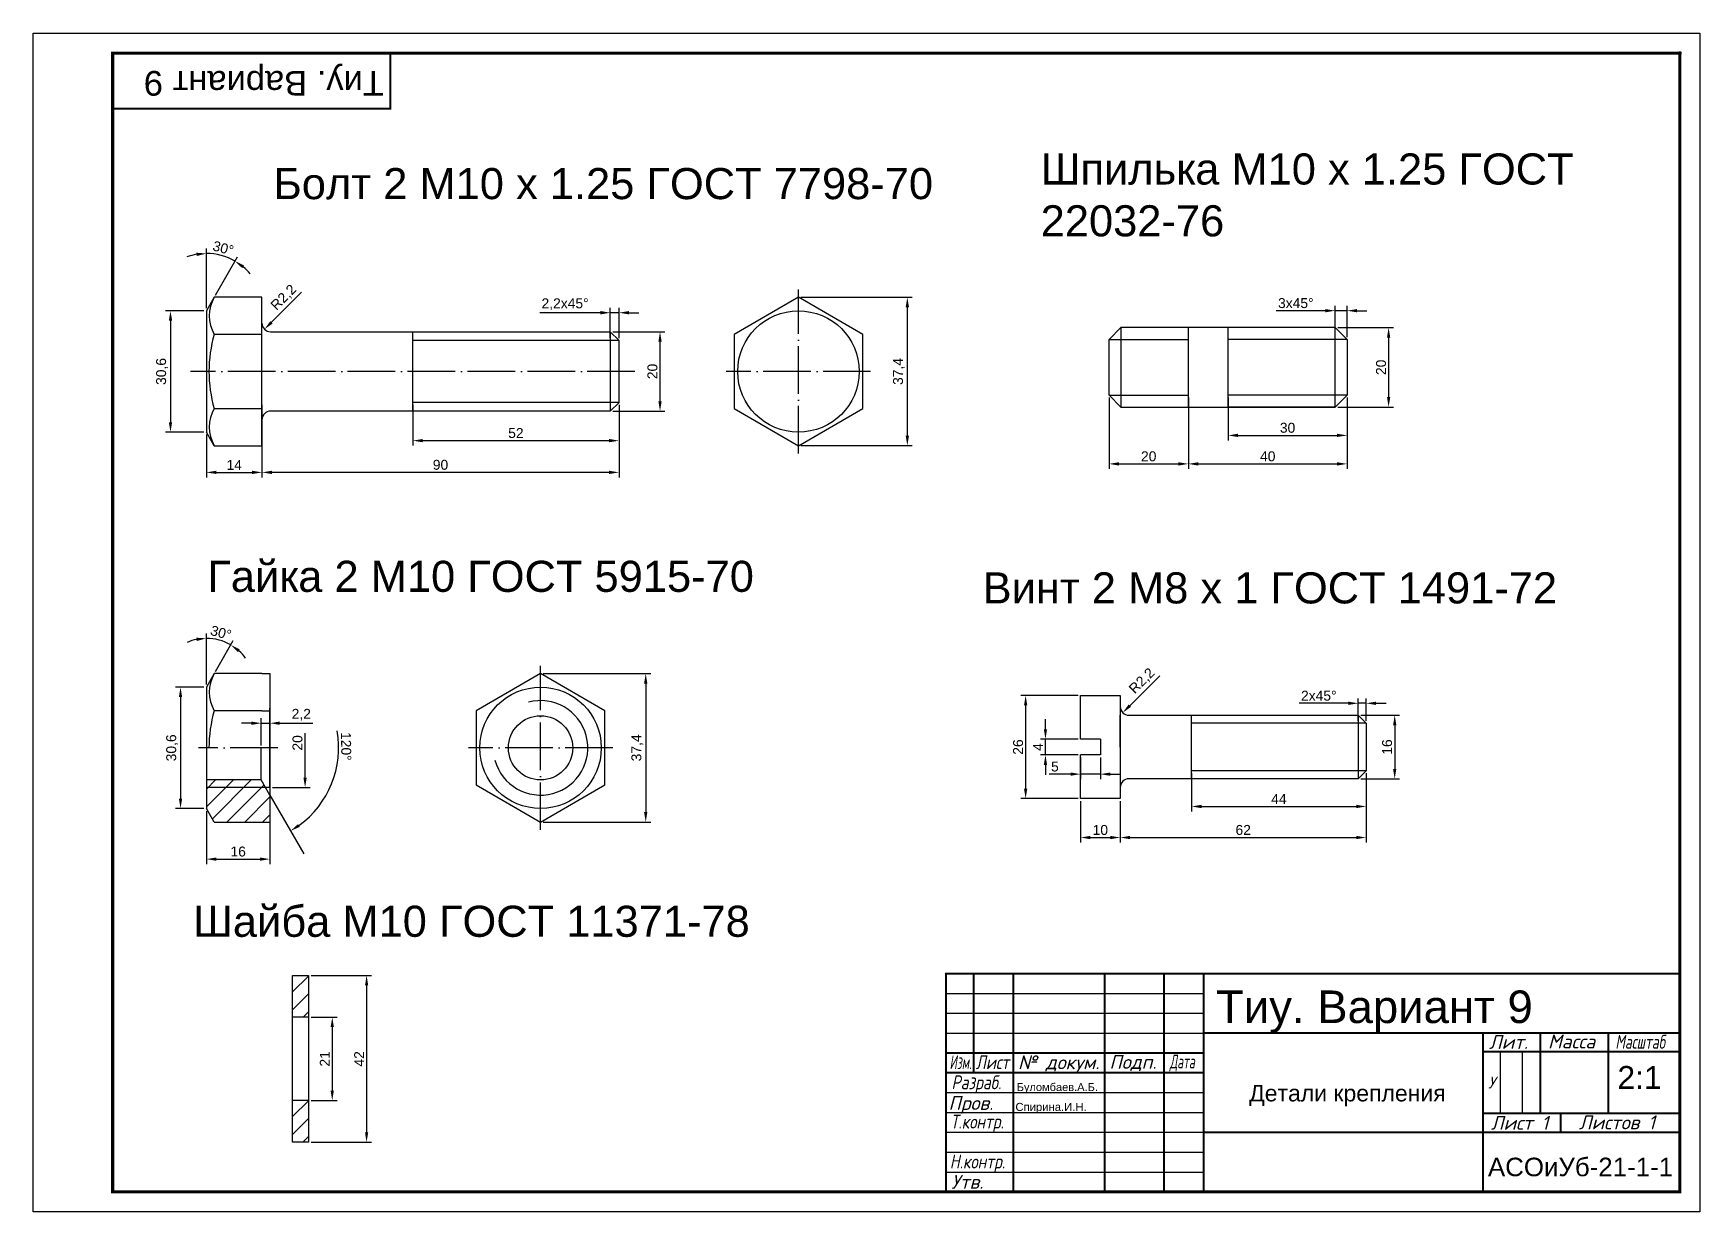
# Model space of a CAD drawing. Header units: millimetres. Extents: x 1253 to 1673, y 1542 to 1839.
import ezdxf

# ---------------------------------------------------------------- set-up
doc = ezdxf.new("R2010")
doc.units = ezdxf.units.MM
doc.linetypes.add('ACAD_ISO04W100', pattern=[30, 24, -3, 0, -3])
doc.styles.get("Standard").update_dxf_attribs({"font": 'arial.ttf'})
doc.dimstyles.new('ISO-25', dxfattribs={"dimtxt": 2.5, "dimasz": 2.5, "dimexe": 1.25, "dimexo": 0.625, "dimtad": 1, "dimtxsty": 'Standard', "dimcen": 2.5, "dimadec": 0, "dimazin": 0, "dimtfac": 1, "dimtmove": 0, "dimatfit": 3, "dimfxl": 1, "dimarcsym": 0})
doc.dimstyles.new('Копия ISO-25', dxfattribs={"dimtxt": 2.5, "dimasz": 2.5, "dimexe": 1.25, "dimexo": 0.625, "dimtad": 1, "dimdec": 0, "dimtxsty": 'Standard', "dimblk2": 'NONE', "dimsah": 1, "dimcen": 2.5, "dimse2": 1, "dimsd2": 1, "dimadec": 0, "dimazin": 0, "dimtfac": 1, "dimtdec": 0, "dimtmove": 0, "dimatfit": 3, "dimfxl": 1, "dimarcsym": 0})

# ---------------------------------------------------------------- blocks, each defined once
blk = doc.blocks.new('*D1')
at = {"color": 0, "lineweight": -2, "transparency": 16777216}
for p, q in [((1295.94, 1768.87), (1286.26, 1768.87)), ((1287.51, 1766.37), (1287.51, 1740.77)), ((1295.94, 1738.27), (1286.26, 1738.27))]:
    blk.add_line(p, q, dxfattribs=at)
at = {"color": 0, "transparency": 16777216}
for points in [[(1287.09, 1766.37), (1287.93, 1766.37), (1287.51, 1768.87)], [(1287.09, 1740.77), (1287.93, 1740.77), (1287.51, 1738.27)]]:
    blk.add_solid(points, dxfattribs=at)
at = {"layer": 'Defpoints', "color": 0, "transparency": 16777216}
for p in [(1296.57, 1768.87), (1287.51, 1738.27), (1296.57, 1738.27)]:
    blk.add_point(p, dxfattribs=at)
at = {"color": 0, "transparency": 16777216, "insert": (1285.38, 1753.57), "char_height": 2.5, "attachment_point": 5, "rotation": 90}
blk.add_mtext('30,6', dxfattribs=at)
blk = doc.blocks.new('*D2')
at = {"color": 0, "lineweight": -2, "transparency": 16777216}
for p, q in [((1296.57, 1737.64), (1296.57, 1726.88)), ((1310.57, 1737.64), (1310.57, 1726.88)), ((1299.07, 1728.13), (1308.07, 1728.13))]:
    blk.add_line(p, q, dxfattribs=at)
at = {"color": 0, "transparency": 16777216}
for points in [[(1299.07, 1728.55), (1299.07, 1727.72), (1296.57, 1728.13)], [(1308.07, 1728.55), (1308.07, 1727.72), (1310.57, 1728.13)]]:
    blk.add_solid(points, dxfattribs=at)
at = {"layer": 'Defpoints', "color": 0, "transparency": 16777216}
for p in [(1296.57, 1738.27), (1310.57, 1738.27), (1310.57, 1728.13)]:
    blk.add_point(p, dxfattribs=at)
at = {"color": 0, "transparency": 16777216, "insert": (1303.57, 1730.01), "char_height": 2.5, "attachment_point": 5}
blk.add_mtext('14', dxfattribs=at)
blk = doc.blocks.new('*D3')
at = {"color": 0, "lineweight": -2, "transparency": 16777216}
for p, q in [((1310.57, 1745.14), (1310.57, 1726.88)), ((1400.57, 1745.14), (1400.57, 1726.88)), ((1398.07, 1728.13), (1313.07, 1728.13))]:
    blk.add_line(p, q, dxfattribs=at)
at = {"color": 0, "transparency": 16777216}
for points in [[(1313.07, 1728.55), (1313.07, 1727.72), (1310.57, 1728.13)], [(1398.07, 1728.55), (1398.07, 1727.72), (1400.57, 1728.13)]]:
    blk.add_solid(points, dxfattribs=at)
at = {"layer": 'Defpoints', "color": 0, "transparency": 16777216}
for p in [(1310.57, 1745.77), (1400.57, 1745.77), (1310.57, 1728.13)]:
    blk.add_point(p, dxfattribs=at)
at = {"color": 0, "transparency": 16777216, "insert": (1355.57, 1730.03), "char_height": 2.5, "attachment_point": 5}
blk.add_mtext('90', dxfattribs=at)
blk = doc.blocks.new('*D4')
at = {"color": 0, "lineweight": -2, "transparency": 16777216}
for p, q in [((1348.57, 1745.14), (1348.57, 1734.88)), ((1400.57, 1745.14), (1400.57, 1734.88)), ((1351.07, 1736.13), (1398.07, 1736.13))]:
    blk.add_line(p, q, dxfattribs=at)
at = {"color": 0, "transparency": 16777216}
for points in [[(1351.07, 1736.55), (1351.07, 1735.72), (1348.57, 1736.13)], [(1398.07, 1736.55), (1398.07, 1735.72), (1400.57, 1736.13)]]:
    blk.add_solid(points, dxfattribs=at)
at = {"layer": 'Defpoints', "color": 0, "transparency": 16777216}
for p in [(1348.57, 1745.77), (1400.57, 1745.77), (1400.57, 1736.13)]:
    blk.add_point(p, dxfattribs=at)
at = {"color": 0, "transparency": 16777216, "insert": (1374.57, 1738.03), "char_height": 2.5, "attachment_point": 5}
blk.add_mtext('52', dxfattribs=at)
blk = doc.blocks.new('*D5')
at = {"color": 0, "lineweight": -2, "transparency": 16777216}
for p, q in [((1398.99, 1763.57), (1412.15, 1763.57)), ((1410.9, 1746.07), (1410.9, 1761.07)), ((1398.99, 1743.57), (1412.15, 1743.57))]:
    blk.add_line(p, q, dxfattribs=at)
at = {"color": 0, "transparency": 16777216}
for points in [[(1410.48, 1761.07), (1411.32, 1761.07), (1410.9, 1763.57)], [(1410.48, 1746.07), (1411.32, 1746.07), (1410.9, 1743.57)]]:
    blk.add_solid(points, dxfattribs=at)
at = {"layer": 'Defpoints', "color": 0, "transparency": 16777216}
for p in [(1398.37, 1763.57), (1410.9, 1763.57), (1398.37, 1743.57)]:
    blk.add_point(p, dxfattribs=at)
at = {"color": 0, "transparency": 16777216, "insert": (1409, 1753.57), "char_height": 2.5, "attachment_point": 5, "rotation": 90}
blk.add_mtext('20', dxfattribs=at)
blk = doc.blocks.new('*D6')
at = {"color": 0, "lineweight": -2, "transparency": 16777216}
for p, q in [((1395.87, 1768.38), (1380.57, 1768.38)), ((1398.37, 1761.99), (1398.37, 1769.63)), ((1400.57, 1768.38), (1398.37, 1768.38)), ((1400.57, 1761.99), (1400.57, 1769.63)), ((1403.07, 1768.38), (1405.57, 1768.38))]:
    blk.add_line(p, q, dxfattribs=at)
at = {"color": 0, "transparency": 16777216}
for points in [[(1395.87, 1768.8), (1395.87, 1767.96), (1398.37, 1768.38)], [(1403.07, 1768.8), (1403.07, 1767.96), (1400.57, 1768.38)]]:
    blk.add_solid(points, dxfattribs=at)
at = {"layer": 'Defpoints', "color": 0, "transparency": 16777216}
for p in [(1398.37, 1768.38), (1398.37, 1761.37), (1400.57, 1761.37)]:
    blk.add_point(p, dxfattribs=at)
at = {"color": 0, "transparency": 16777216, "insert": (1386.97, 1770.51), "char_height": 2.5, "attachment_point": 5}
blk.add_mtext('2,2х45%%D', dxfattribs=at)
blk = doc.blocks.new('*D7')
at = {"color": 0, "lineweight": -2, "transparency": 16777216}
for p, q in [((1296.57, 1769.49), (1296.57, 1784.55)), ((1298.84, 1772.81), (1304.41, 1782.45))]:
    blk.add_line(p, q, dxfattribs=at)
for start, end in [(99.934, 109.8679), (60, 90), (40.1321, 50.066)]:
    blk.add_arc((1296.57, 1768.87), 14.44, start, end, dxfattribs=at)
at = {"color": 0, "transparency": 16777216}
for points in [[(1294.04, 1783.5), (1294.11, 1782.67), (1296.57, 1783.3)], [(1305.6, 1779.59), (1306.08, 1780.28), (1303.79, 1781.37)]]:
    blk.add_solid(points, dxfattribs=at)
at = {"layer": 'Defpoints', "color": 0, "transparency": 16777216}
for p in [(1301.51, 1782.43), (1296.57, 1768.87), (1296.57, 1768.87), (1298.53, 1772.27), (1296.57, 1738.27)]:
    blk.add_point(p, dxfattribs=at)
at = {"color": 0, "transparency": 16777216, "insert": (1300.8, 1784.65), "char_height": 2.5, "attachment_point": 5, "rotation": 345}
blk.add_mtext('30°', dxfattribs=at)
blk = doc.blocks.new('*D8')
at = {"color": 0, "lineweight": -2, "transparency": 16777216}
blk.add_line((1320.52, 1773.52), (1312.98, 1765.98), dxfattribs=at)
at = {"color": 0, "transparency": 16777216}
blk.add_solid([(1312.69, 1766.27), (1313.28, 1765.68), (1311.21, 1764.21)], dxfattribs=at)
at = {"layer": 'Defpoints', "color": 0, "transparency": 16777216}
for p in [(1311.21, 1764.21), (1312.77, 1765.77)]:
    blk.add_point(p, dxfattribs=at)
at = {"color": 0, "transparency": 16777216, "insert": (1316.13, 1772.14), "char_height": 2.5, "attachment_point": 5, "rotation": 45}
blk.add_mtext('R2,2', dxfattribs=at)
blk = doc.blocks.new('*D9')
at = {"color": 0, "lineweight": -2, "transparency": 16777216}
for p, q in [((1446.41, 1772.27), (1474.48, 1772.27)), ((1473.23, 1769.77), (1473.23, 1737.37)), ((1446.41, 1734.87), (1474.48, 1734.87))]:
    blk.add_line(p, q, dxfattribs=at)
at = {"color": 0, "transparency": 16777216}
for points in [[(1472.82, 1769.77), (1473.65, 1769.77), (1473.23, 1772.27)], [(1472.82, 1737.37), (1473.65, 1737.37), (1473.23, 1734.87)]]:
    blk.add_solid(points, dxfattribs=at)
at = {"layer": 'Defpoints', "color": 0, "transparency": 16777216}
for p in [(1445.78, 1772.27), (1445.78, 1734.87), (1473.23, 1734.87)]:
    blk.add_point(p, dxfattribs=at)
at = {"color": 0, "transparency": 16777216, "insert": (1471.11, 1753.57), "char_height": 2.5, "attachment_point": 5, "rotation": 90}
blk.add_mtext('37,4', dxfattribs=at)
blk = doc.blocks.new('*D10')
at = {"color": 0, "lineweight": -2, "transparency": 16777216}
for p, q in [((1295.94, 1674), (1288.79, 1674)), ((1290.04, 1671.5), (1290.04, 1645.9)), ((1295.94, 1643.4), (1288.79, 1643.4))]:
    blk.add_line(p, q, dxfattribs=at)
at = {"color": 0, "transparency": 16777216}
for points in [[(1289.63, 1671.5), (1290.46, 1671.5), (1290.04, 1674)], [(1289.63, 1645.9), (1290.46, 1645.9), (1290.04, 1643.4)]]:
    blk.add_solid(points, dxfattribs=at)
at = {"layer": 'Defpoints', "color": 0, "transparency": 16777216}
for p in [(1296.57, 1674), (1290.04, 1643.4), (1296.57, 1643.4)]:
    blk.add_point(p, dxfattribs=at)
at = {"color": 0, "transparency": 16777216, "insert": (1287.92, 1658.7), "char_height": 2.5, "attachment_point": 5, "rotation": 90}
blk.add_mtext('30,6', dxfattribs=at)
blk = doc.blocks.new('*D11')
at = {"color": 0, "lineweight": -2, "transparency": 16777216}
for p, q in [((1296.57, 1642.78), (1296.57, 1629.4)), ((1312.57, 1642.78), (1312.57, 1629.4)), ((1299.07, 1630.65), (1310.07, 1630.65))]:
    blk.add_line(p, q, dxfattribs=at)
at = {"color": 0, "transparency": 16777216}
for points in [[(1299.07, 1631.06), (1299.07, 1630.23), (1296.57, 1630.65)], [(1310.07, 1631.06), (1310.07, 1630.23), (1312.57, 1630.65)]]:
    blk.add_solid(points, dxfattribs=at)
at = {"layer": 'Defpoints', "color": 0, "transparency": 16777216}
for p in [(1296.57, 1643.4), (1312.57, 1643.4), (1312.57, 1630.65)]:
    blk.add_point(p, dxfattribs=at)
at = {"color": 0, "transparency": 16777216, "insert": (1304.57, 1632.55), "char_height": 2.5, "attachment_point": 5}
blk.add_mtext('16', dxfattribs=at)
blk = doc.blocks.new('*D12')
at = {"color": 0, "lineweight": -2, "transparency": 16777216}
for p, q in [((1307.87, 1664.91), (1305.37, 1664.91)), ((1310.37, 1659.33), (1310.37, 1666.16)), ((1310.37, 1664.91), (1312.57, 1664.91)), ((1312.57, 1659.33), (1312.57, 1666.16)), ((1315.07, 1664.91), (1323.39, 1664.91))]:
    blk.add_line(p, q, dxfattribs=at)
at = {"color": 0, "transparency": 16777216}
for points in [[(1307.87, 1665.33), (1307.87, 1664.49), (1310.37, 1664.91)], [(1315.07, 1665.33), (1315.07, 1664.49), (1312.57, 1664.91)]]:
    blk.add_solid(points, dxfattribs=at)
at = {"layer": 'Defpoints', "color": 0, "transparency": 16777216}
for p in [(1312.57, 1664.91), (1310.37, 1658.7), (1312.57, 1658.7)]:
    blk.add_point(p, dxfattribs=at)
at = {"color": 0, "transparency": 16777216, "insert": (1320.48, 1667.04), "char_height": 2.5, "attachment_point": 5}
blk.add_mtext('2,2', dxfattribs=at)
blk = doc.blocks.new('*D17')
at = {"color": 0, "lineweight": -2, "transparency": 16777216}
for p, q in [((1321.43, 1651.2), (1321.43, 1662.38)), ((1313.19, 1648.7), (1322.68, 1648.7))]:
    blk.add_line(p, q, dxfattribs=at)
at = {"color": 0, "transparency": 16777216}
blk.add_solid([(1321.02, 1651.2), (1321.85, 1651.2), (1321.43, 1648.7)], dxfattribs=at)
at = {"layer": 'Defpoints', "color": 0, "transparency": 16777216}
for p in [(1312.57, 1668.7), (1321.43, 1668.7), (1312.57, 1648.7)]:
    blk.add_point(p, dxfattribs=at)
at = {"color": 0, "transparency": 16777216, "insert": (1319.53, 1659.95), "char_height": 2.5, "attachment_point": 5, "rotation": 90}
blk.add_mtext('20', dxfattribs=at)
blk = doc.blocks.new('_None')
blk = doc.blocks.new('*D18')
at = {"color": 0, "lineweight": -2, "transparency": 16777216}
blk.add_arc((1305.7, 1658.7), 24.18, 305.9277, 10.1369, dxfattribs=at)
at = {"color": 0, "transparency": 16777216}
blk.add_solid([(1320.11, 1638.78), (1319.65, 1639.48), (1317.78, 1637.77)], dxfattribs=at)
at = {"layer": 'Defpoints', "color": 0, "transparency": 16777216}
for p in [(1319.95, 1683.4), (1305.7, 1658.7), (1305.7, 1658.7), (1310.37, 1650.61), (1328.41, 1650.43)]:
    blk.add_point(p, dxfattribs=at)
at = {"color": 0, "transparency": 16777216, "insert": (1331.77, 1659.07), "char_height": 2.5, "attachment_point": 5, "rotation": 270.8106}
blk.add_mtext('120°', dxfattribs=at)
blk = doc.blocks.new('*D19')
at = {"color": 0, "lineweight": -2, "transparency": 16777216}
for p, q in [((1296.57, 1674.63), (1296.57, 1687.55)), ((1298.84, 1677.94), (1303.34, 1685.73))]:
    blk.add_line(p, q, dxfattribs=at)
for start, end in [(101.6678, 113.3356), (60, 90), (36.6644, 48.3322)]:
    blk.add_arc((1296.57, 1674), 12.3, start, end, dxfattribs=at)
at = {"color": 0, "transparency": 16777216}
for points in [[(1294.04, 1686.46), (1294.12, 1685.63), (1296.57, 1686.3)], [(1304.5, 1682.85), (1304.99, 1683.53), (1302.72, 1684.65)]]:
    blk.add_solid(points, dxfattribs=at)
at = {"layer": 'Defpoints', "color": 0, "transparency": 16777216}
for p in [(1300.77, 1685.56), (1298.53, 1677.4), (1296.57, 1674), (1296.57, 1674), (1296.57, 1643.4)]:
    blk.add_point(p, dxfattribs=at)
at = {"color": 0, "transparency": 16777216, "insert": (1300.24, 1687.72), "char_height": 2.5, "attachment_point": 5, "rotation": 345}
blk.add_mtext('30°', dxfattribs=at)
blk = doc.blocks.new('*D20')
at = {"color": 0, "lineweight": -2, "transparency": 16777216}
for p, q in [((1381.42, 1677.4), (1408.55, 1677.4)), ((1407.3, 1674.9), (1407.3, 1642.5)), ((1381.42, 1640), (1408.55, 1640))]:
    blk.add_line(p, q, dxfattribs=at)
at = {"color": 0, "transparency": 16777216}
for points in [[(1406.88, 1674.9), (1407.71, 1674.9), (1407.3, 1677.4)], [(1406.88, 1642.5), (1407.71, 1642.5), (1407.3, 1640)]]:
    blk.add_solid(points, dxfattribs=at)
at = {"layer": 'Defpoints', "color": 0, "transparency": 16777216}
for p in [(1380.79, 1677.4), (1380.79, 1640), (1407.3, 1640)]:
    blk.add_point(p, dxfattribs=at)
at = {"color": 0, "transparency": 16777216, "insert": (1405.17, 1658.7), "char_height": 2.5, "attachment_point": 5, "rotation": 90}
blk.add_mtext('37,4', dxfattribs=at)
blk = doc.blocks.new('*D21')
at = {"color": 0, "lineweight": -2, "transparency": 16777216}
for p, q in [((1322.93, 1601.31), (1338.19, 1601.31)), ((1336.94, 1598.81), (1336.94, 1561.81)), ((1322.93, 1559.31), (1338.19, 1559.31))]:
    blk.add_line(p, q, dxfattribs=at)
at = {"color": 0, "transparency": 16777216}
for points in [[(1336.53, 1598.81), (1337.36, 1598.81), (1336.94, 1601.31)], [(1336.53, 1561.81), (1337.36, 1561.81), (1336.94, 1559.31)]]:
    blk.add_solid(points, dxfattribs=at)
at = {"layer": 'Defpoints', "color": 0, "transparency": 16777216}
for p in [(1322.3, 1601.31), (1322.3, 1559.31), (1336.94, 1559.31)]:
    blk.add_point(p, dxfattribs=at)
at = {"color": 0, "transparency": 16777216, "insert": (1335.06, 1580.31), "char_height": 2.5, "attachment_point": 5, "rotation": 90}
blk.add_mtext('42', dxfattribs=at)
blk = doc.blocks.new('*D22')
at = {"color": 0, "lineweight": -2, "transparency": 16777216}
for p, q in [((1322.93, 1590.81), (1329.54, 1590.81)), ((1328.29, 1588.31), (1328.29, 1572.31)), ((1322.93, 1569.81), (1329.54, 1569.81))]:
    blk.add_line(p, q, dxfattribs=at)
at = {"color": 0, "transparency": 16777216}
for points in [[(1327.87, 1588.31), (1328.7, 1588.31), (1328.29, 1590.81)], [(1327.87, 1572.31), (1328.7, 1572.31), (1328.29, 1569.81)]]:
    blk.add_solid(points, dxfattribs=at)
at = {"layer": 'Defpoints', "color": 0, "transparency": 16777216}
for p in [(1322.3, 1590.81), (1322.3, 1569.81), (1328.29, 1569.81)]:
    blk.add_point(p, dxfattribs=at)
at = {"color": 0, "transparency": 16777216, "insert": (1326.41, 1580.31), "char_height": 2.5, "attachment_point": 5, "rotation": 90}
blk.add_mtext('21', dxfattribs=at)
blk = doc.blocks.new('*D23')
at = {"color": 0, "lineweight": -2, "transparency": 16777216}
for p, q in [((1524.07, 1746.98), (1524.07, 1729.02)), ((1544.07, 1746.98), (1544.07, 1729.02)), ((1526.57, 1730.27), (1541.57, 1730.27))]:
    blk.add_line(p, q, dxfattribs=at)
at = {"color": 0, "transparency": 16777216}
for points in [[(1526.57, 1730.69), (1526.57, 1729.86), (1524.07, 1730.27)], [(1541.57, 1730.69), (1541.57, 1729.86), (1544.07, 1730.27)]]:
    blk.add_solid(points, dxfattribs=at)
at = {"layer": 'Defpoints', "color": 0, "transparency": 16777216}
for p in [(1524.07, 1747.61), (1544.07, 1747.61), (1544.07, 1730.27)]:
    blk.add_point(p, dxfattribs=at)
at = {"color": 0, "transparency": 16777216, "insert": (1534.07, 1732.17), "char_height": 2.5, "attachment_point": 5}
blk.add_mtext('20', dxfattribs=at)
blk = doc.blocks.new('*D24')
at = {"color": 0, "lineweight": -2, "transparency": 16777216}
for p, q in [((1544.07, 1746.98), (1544.07, 1729.02)), ((1584.07, 1746.98), (1584.07, 1729.02)), ((1546.57, 1730.27), (1581.57, 1730.27))]:
    blk.add_line(p, q, dxfattribs=at)
at = {"color": 0, "transparency": 16777216}
for points in [[(1546.57, 1730.69), (1546.57, 1729.86), (1544.07, 1730.27)], [(1581.57, 1730.69), (1581.57, 1729.86), (1584.07, 1730.27)]]:
    blk.add_solid(points, dxfattribs=at)
at = {"layer": 'Defpoints', "color": 0, "transparency": 16777216}
for p in [(1544.07, 1747.61), (1584.07, 1747.61), (1584.07, 1730.27)]:
    blk.add_point(p, dxfattribs=at)
at = {"color": 0, "transparency": 16777216, "insert": (1564.07, 1732.17), "char_height": 2.5, "attachment_point": 5}
blk.add_mtext('40', dxfattribs=at)
blk = doc.blocks.new('*D25')
at = {"color": 0, "lineweight": -2, "transparency": 16777216}
for p, q in [((1554.07, 1746.98), (1554.07, 1736.2)), ((1584.07, 1746.98), (1584.07, 1736.2)), ((1556.57, 1737.45), (1581.57, 1737.45))]:
    blk.add_line(p, q, dxfattribs=at)
at = {"color": 0, "transparency": 16777216}
for points in [[(1556.57, 1737.87), (1556.57, 1737.04), (1554.07, 1737.45)], [(1581.57, 1737.87), (1581.57, 1737.04), (1584.07, 1737.45)]]:
    blk.add_solid(points, dxfattribs=at)
at = {"layer": 'Defpoints', "color": 0, "transparency": 16777216}
for p in [(1554.07, 1747.61), (1584.07, 1747.61), (1584.07, 1737.45)]:
    blk.add_point(p, dxfattribs=at)
at = {"color": 0, "transparency": 16777216, "insert": (1569.07, 1739.36), "char_height": 2.5, "attachment_point": 5}
blk.add_mtext('30', dxfattribs=at)
blk = doc.blocks.new('*D26')
at = {"color": 0, "lineweight": -2, "transparency": 16777216}
for p, q in [((1581.7, 1764.61), (1595.79, 1764.61)), ((1594.54, 1762.11), (1594.54, 1747.11)), ((1581.7, 1744.61), (1595.79, 1744.61))]:
    blk.add_line(p, q, dxfattribs=at)
at = {"color": 0, "transparency": 16777216}
for points in [[(1594.13, 1762.11), (1594.96, 1762.11), (1594.54, 1764.61)], [(1594.13, 1747.11), (1594.96, 1747.11), (1594.54, 1744.61)]]:
    blk.add_solid(points, dxfattribs=at)
at = {"layer": 'Defpoints', "color": 0, "transparency": 16777216}
for p in [(1581.07, 1764.61), (1581.07, 1744.61), (1594.54, 1744.61)]:
    blk.add_point(p, dxfattribs=at)
at = {"color": 0, "transparency": 16777216, "insert": (1592.64, 1754.61), "char_height": 2.5, "attachment_point": 5, "rotation": 90}
blk.add_mtext('20', dxfattribs=at)
blk = doc.blocks.new('*D27')
at = {"color": 0, "lineweight": -2, "transparency": 16777216}
for p, q in [((1578.57, 1768.88), (1566.23, 1768.88)), ((1581.07, 1762.23), (1581.07, 1770.13)), ((1584.07, 1768.88), (1581.07, 1768.88)), ((1584.07, 1762.23), (1584.07, 1770.13)), ((1586.57, 1768.88), (1589.07, 1768.88))]:
    blk.add_line(p, q, dxfattribs=at)
at = {"color": 0, "transparency": 16777216}
for points in [[(1578.57, 1769.3), (1578.57, 1768.47), (1581.07, 1768.88)], [(1586.57, 1769.3), (1586.57, 1768.47), (1584.07, 1768.88)]]:
    blk.add_solid(points, dxfattribs=at)
at = {"layer": 'Defpoints', "color": 0, "transparency": 16777216}
for p in [(1584.07, 1768.88), (1581.07, 1761.61), (1584.07, 1761.61)]:
    blk.add_point(p, dxfattribs=at)
at = {"color": 0, "transparency": 16777216, "insert": (1571.15, 1770.78), "char_height": 2.5, "attachment_point": 5}
blk.add_mtext('3х45%%D', dxfattribs=at)
blk = doc.blocks.new('*D28')
at = {"color": 0, "lineweight": -2, "transparency": 16777216}
for p, q in [((1516.88, 1656.29), (1516.88, 1650.82)), ((1521.88, 1656.29), (1521.88, 1650.82)), ((1514.38, 1652.07), (1508.98, 1652.07)), ((1521.88, 1652.07), (1516.88, 1652.07)), ((1524.38, 1652.07), (1526.88, 1652.07))]:
    blk.add_line(p, q, dxfattribs=at)
at = {"color": 0, "transparency": 16777216}
for points in [[(1514.38, 1652.49), (1514.38, 1651.66), (1516.88, 1652.07)], [(1524.38, 1652.49), (1524.38, 1651.66), (1521.88, 1652.07)]]:
    blk.add_solid(points, dxfattribs=at)
at = {"layer": 'Defpoints', "color": 0, "transparency": 16777216}
for p in [(1516.88, 1656.91), (1521.88, 1656.91), (1521.88, 1652.07)]:
    blk.add_point(p, dxfattribs=at)
at = {"color": 0, "transparency": 16777216, "insert": (1510.43, 1653.97), "char_height": 2.5, "attachment_point": 5}
blk.add_mtext('5', dxfattribs=at)
blk = doc.blocks.new('*D29')
at = {"color": 0, "lineweight": -2, "transparency": 16777216}
for p, q in [((1508.05, 1663.41), (1508.05, 1665.91)), ((1516.26, 1660.91), (1506.8, 1660.91)), ((1508.05, 1656.91), (1508.05, 1660.91)), ((1516.26, 1656.91), (1506.8, 1656.91)), ((1508.05, 1654.41), (1508.05, 1651.91))]:
    blk.add_line(p, q, dxfattribs=at)
at = {"color": 0, "transparency": 16777216}
for points in [[(1507.63, 1663.41), (1508.46, 1663.41), (1508.05, 1660.91)], [(1507.63, 1654.41), (1508.46, 1654.41), (1508.05, 1656.91)]]:
    blk.add_solid(points, dxfattribs=at)
at = {"layer": 'Defpoints', "color": 0, "transparency": 16777216}
for p in [(1508.05, 1660.91), (1516.88, 1660.91), (1516.88, 1656.91)]:
    blk.add_point(p, dxfattribs=at)
at = {"color": 0, "transparency": 16777216, "insert": (1506.17, 1658.91), "char_height": 2.5, "attachment_point": 5, "rotation": 90}
blk.add_mtext('4', dxfattribs=at)
blk = doc.blocks.new('*D30')
at = {"color": 0, "lineweight": -2, "transparency": 16777216}
for p, q in [((1516.26, 1671.91), (1501.8, 1671.91)), ((1503.05, 1669.41), (1503.05, 1648.41)), ((1516.26, 1645.91), (1501.8, 1645.91))]:
    blk.add_line(p, q, dxfattribs=at)
at = {"color": 0, "transparency": 16777216}
for points in [[(1502.64, 1669.41), (1503.47, 1669.41), (1503.05, 1671.91)], [(1502.64, 1648.41), (1503.47, 1648.41), (1503.05, 1645.91)]]:
    blk.add_solid(points, dxfattribs=at)
at = {"layer": 'Defpoints', "color": 0, "transparency": 16777216}
for p in [(1516.88, 1671.91), (1503.05, 1645.91), (1516.88, 1645.91)]:
    blk.add_point(p, dxfattribs=at)
at = {"color": 0, "transparency": 16777216, "insert": (1501.15, 1658.91), "char_height": 2.5, "attachment_point": 5, "rotation": 90}
blk.add_mtext('26', dxfattribs=at)
blk = doc.blocks.new('*D31')
at = {"color": 0, "lineweight": -2, "transparency": 16777216}
for p, q in [((1516.88, 1645.29), (1516.88, 1634.84)), ((1526.88, 1645.29), (1526.88, 1634.84)), ((1519.38, 1636.09), (1524.38, 1636.09))]:
    blk.add_line(p, q, dxfattribs=at)
at = {"color": 0, "transparency": 16777216}
for points in [[(1519.38, 1636.51), (1519.38, 1635.68), (1516.88, 1636.09)], [(1524.38, 1636.51), (1524.38, 1635.68), (1526.88, 1636.09)]]:
    blk.add_solid(points, dxfattribs=at)
at = {"layer": 'Defpoints', "color": 0, "transparency": 16777216}
for p in [(1516.88, 1645.91), (1526.88, 1645.91), (1526.88, 1636.09)]:
    blk.add_point(p, dxfattribs=at)
at = {"color": 0, "transparency": 16777216, "insert": (1521.88, 1638), "char_height": 2.5, "attachment_point": 5}
blk.add_mtext('10', dxfattribs=at)
blk = doc.blocks.new('*D32')
at = {"color": 0, "lineweight": -2, "transparency": 16777216}
for p, q in [((1588.88, 1652.29), (1588.88, 1634.84)), ((1526.88, 1645.29), (1526.88, 1634.84)), ((1529.38, 1636.09), (1586.38, 1636.09))]:
    blk.add_line(p, q, dxfattribs=at)
at = {"color": 0, "transparency": 16777216}
for points in [[(1529.38, 1636.51), (1529.38, 1635.68), (1526.88, 1636.09)], [(1586.38, 1636.51), (1586.38, 1635.68), (1588.88, 1636.09)]]:
    blk.add_solid(points, dxfattribs=at)
at = {"layer": 'Defpoints', "color": 0, "transparency": 16777216}
for p in [(1588.88, 1652.91), (1526.88, 1645.91), (1588.88, 1636.09)]:
    blk.add_point(p, dxfattribs=at)
at = {"color": 0, "transparency": 16777216, "insert": (1557.88, 1638), "char_height": 2.5, "attachment_point": 5}
blk.add_mtext('62', dxfattribs=at)
blk = doc.blocks.new('*D33')
at = {"color": 0, "lineweight": -2, "transparency": 16777216}
for p, q in [((1544.88, 1652.29), (1544.88, 1642.68)), ((1588.88, 1652.29), (1588.88, 1642.68)), ((1547.38, 1643.93), (1586.38, 1643.93))]:
    blk.add_line(p, q, dxfattribs=at)
at = {"color": 0, "transparency": 16777216}
for points in [[(1547.38, 1644.35), (1547.38, 1643.51), (1544.88, 1643.93)], [(1586.38, 1644.35), (1586.38, 1643.51), (1588.88, 1643.93)]]:
    blk.add_solid(points, dxfattribs=at)
at = {"layer": 'Defpoints', "color": 0, "transparency": 16777216}
for p in [(1544.88, 1652.91), (1588.88, 1652.91), (1588.88, 1643.93)]:
    blk.add_point(p, dxfattribs=at)
at = {"color": 0, "transparency": 16777216, "insert": (1566.88, 1645.81), "char_height": 2.5, "attachment_point": 5}
blk.add_mtext('44', dxfattribs=at)
blk = doc.blocks.new('*D34')
at = {"color": 0, "lineweight": -2, "transparency": 16777216}
for p, q in [((1587.51, 1666.91), (1597.32, 1666.91)), ((1596.07, 1664.41), (1596.07, 1653.41)), ((1587.51, 1650.91), (1597.32, 1650.91))]:
    blk.add_line(p, q, dxfattribs=at)
at = {"color": 0, "transparency": 16777216}
for points in [[(1595.66, 1664.41), (1596.49, 1664.41), (1596.07, 1666.91)], [(1595.66, 1653.41), (1596.49, 1653.41), (1596.07, 1650.91)]]:
    blk.add_solid(points, dxfattribs=at)
at = {"layer": 'Defpoints', "color": 0, "transparency": 16777216}
for p in [(1586.88, 1666.91), (1586.88, 1650.91), (1596.07, 1650.91)]:
    blk.add_point(p, dxfattribs=at)
at = {"color": 0, "transparency": 16777216, "insert": (1594.17, 1658.91), "char_height": 2.5, "attachment_point": 5, "rotation": 90}
blk.add_mtext('16', dxfattribs=at)
blk = doc.blocks.new('*D35')
at = {"color": 0, "lineweight": -2, "transparency": 16777216}
for p, q in [((1584.38, 1669.93), (1572, 1669.93)), ((1586.88, 1665.54), (1586.88, 1671.18)), ((1588.88, 1669.93), (1586.88, 1669.93)), ((1588.88, 1665.54), (1588.88, 1671.18)), ((1591.38, 1669.93), (1593.88, 1669.93))]:
    blk.add_line(p, q, dxfattribs=at)
at = {"color": 0, "transparency": 16777216}
for points in [[(1584.38, 1670.34), (1584.38, 1669.51), (1586.88, 1669.93)], [(1591.38, 1670.34), (1591.38, 1669.51), (1588.88, 1669.93)]]:
    blk.add_solid(points, dxfattribs=at)
at = {"layer": 'Defpoints', "color": 0, "transparency": 16777216}
for p in [(1586.88, 1669.93), (1586.88, 1664.91), (1588.88, 1664.91)]:
    blk.add_point(p, dxfattribs=at)
at = {"color": 0, "transparency": 16777216, "insert": (1576.94, 1671.83), "char_height": 2.5, "attachment_point": 5}
blk.add_mtext('2х45%%D', dxfattribs=at)
blk = doc.blocks.new('*D36')
at = {"color": 0, "lineweight": -2, "transparency": 16777216}
blk.add_line((1536.84, 1676.87), (1529.29, 1669.33), dxfattribs=at)
at = {"color": 0, "transparency": 16777216}
blk.add_solid([(1529, 1669.62), (1529.59, 1669.03), (1527.53, 1667.56)], dxfattribs=at)
at = {"layer": 'Defpoints', "color": 0, "transparency": 16777216}
for p in [(1527.53, 1667.56), (1529.08, 1669.11)]:
    blk.add_point(p, dxfattribs=at)
at = {"color": 0, "transparency": 16777216, "insert": (1532.45, 1675.49), "char_height": 2.5, "attachment_point": 5, "rotation": 45}
blk.add_mtext('R2,2', dxfattribs=at)

msp = doc.modelspace()

# ---------------------------------------------------------------- hatches: boundary and pattern name
h = msp.add_hatch()
h.set_pattern_fill('ANSI31', color=256)
h.set_pattern_definition([(45, (-404.7594, -39.5588), (-2.245064, 2.245064), [])])
h.paths.add_polyline_path([(1296.569, 1650.607), (1296.569, 1643.402), (1298.532, 1640.002), (1310.569, 1640.002), (1312.569, 1640.002), (1312.569, 1646.797), (1310.369, 1650.607)])
h = msp.add_hatch()
h.set_pattern_fill('ANSI31', color=256)
h.set_pattern_definition([(45, (-511.8853, -84.84), (-2.245064, 2.245064), [])])
h.paths.add_polyline_path([(1318.302, 1590.809), (1322.302, 1590.809), (1322.302, 1601.309), (1318.302, 1601.309)])
h.paths.add_polyline_path([(1322.302, 1569.809), (1318.302, 1569.809), (1318.302, 1559.309), (1322.302, 1559.309)])

# ---------------------------------------------------------------- linework, layer by layer
for p, q in [((1252.941, 1541.795), (1252.941, 1838.795)), ((1252.941, 1838.795), (1672.941, 1838.795)), ((1672.941, 1838.795), (1672.941, 1541.795)), ((1310.569, 1753.566), (1310.569, 1763.566)), ((1400.569, 1761.366), (1348.569, 1761.366)), ((1524.072, 1761.61), (1544.072, 1761.61)), ((1584.072, 1761.61), (1554.072, 1761.61)), ((1524.072, 1747.61), (1544.072, 1747.61)), ((1584.072, 1747.61), (1554.072, 1747.61)), ((1400.569, 1745.766), (1348.569, 1745.766)), ((1588.883, 1664.913), (1544.883, 1664.913)), ((1312.569, 1658.702), (1312.569, 1653.702)), ((1312.569, 1658.702), (1312.569, 1653.702)), ((1312.569, 1658.702), (1312.569, 1648.702)), ((1588.883, 1652.913), (1544.883, 1652.913)), ((1312.569, 1648.702), (1296.569, 1648.702)), ((1312.569, 1648.702), (1311.469, 1648.702)), ((1312.569, 1646.797), (1321.106, 1632.009)), ((1547.941, 1591.795), (1547.941, 1601.795)), ((1482.941, 1596.795), (1547.941, 1596.795)), ((1482.941, 1591.795), (1547.941, 1591.795)), ((1482.941, 1586.795), (1547.941, 1586.795)), ((1632.806, 1586.795), (1618.339, 1586.795)), ((1622.693, 1582.117), (1622.693, 1566.598)), ((1628.162, 1582.117), (1628.162, 1566.598)), ((1482.941, 1571.795), (1547.941, 1571.795)), ((1482.941, 1566.795), (1547.941, 1566.795)), ((1482.941, 1561.795), (1547.941, 1561.795)), ((1482.941, 1556.795), (1547.941, 1556.795)), ((1482.941, 1551.795), (1482.941, 1551.795)), ((1482.941, 1551.795), (1482.941, 1546.795)), ((1482.941, 1551.795), (1547.941, 1551.795)), ((1672.941, 1541.795), (1252.941, 1541.795))]:
    msp.add_line(p, q)
at = {"linetype": 'ACAD_ISO04W100', "ltscale": 0.5}
for p, q in [((1445.782, 1732.866), (1445.782, 1774.266)), ((1404.569, 1753.566), (1292.569, 1753.566)), ((1463.977, 1753.566), (1427.587, 1753.566)), ((1380.791, 1638.002), (1380.791, 1679.402)), ((1314.569, 1658.702), (1294.569, 1658.702)), ((1398.986, 1658.702), (1362.596, 1658.702))]:
    msp.add_line(p, q, dxfattribs=at)
at = {"lineweight": 30}
for p, q in [((1298.532, 1772.266), (1296.569, 1768.866)), ((1296.569, 1768.866), (1296.569, 1738.266)), ((1310.569, 1772.266), (1298.532, 1772.266)), ((1310.569, 1734.866), (1310.569, 1772.266)), ((1445.782, 1772.266), (1429.587, 1762.916)), ((1461.977, 1762.916), (1445.782, 1772.266)), ((1527.072, 1764.61), (1524.072, 1761.61)), ((1527.072, 1764.61), (1527.072, 1744.61)), ((1581.072, 1764.61), (1527.072, 1764.61)), ((1544.072, 1744.61), (1544.072, 1764.61)), ((1554.072, 1744.61), (1554.072, 1764.61)), ((1581.072, 1744.61), (1581.072, 1764.61)), ((1581.072, 1764.61), (1584.072, 1761.61)), ((1310.569, 1762.916), (1298.532, 1762.916)), ((1312.755, 1763.566), (1398.369, 1763.566)), ((1348.569, 1743.566), (1348.569, 1763.566)), ((1398.369, 1763.566), (1398.369, 1743.566)), ((1398.369, 1763.566), (1400.569, 1761.366)), ((1400.569, 1745.766), (1400.569, 1761.366)), ((1429.587, 1762.916), (1429.587, 1744.216)), ((1461.977, 1744.216), (1461.977, 1762.916)), ((1524.072, 1747.61), (1524.072, 1761.61)), ((1584.072, 1761.61), (1584.072, 1747.61)), ((1527.072, 1744.61), (1524.072, 1747.61)), ((1581.072, 1744.61), (1584.072, 1747.61)), ((1298.532, 1744.216), (1310.569, 1744.216)), ((1398.369, 1743.566), (1312.769, 1743.566)), ((1398.369, 1743.566), (1400.569, 1745.766)), ((1429.587, 1744.216), (1445.782, 1734.866)), ((1445.782, 1734.866), (1461.977, 1744.216)), ((1527.072, 1744.61), (1544.072, 1744.61)), ((1544.072, 1744.61), (1581.072, 1744.61)), ((1581.072, 1744.61), (1554.072, 1744.61)), ((1298.532, 1734.866), (1296.569, 1738.266)), ((1298.532, 1734.866), (1310.569, 1734.866)), ((1298.532, 1677.402), (1296.569, 1674.002)), ((1310.569, 1677.402), (1298.532, 1677.402)), ((1310.569, 1677.402), (1312.569, 1677.402)), ((1312.569, 1677.402), (1312.569, 1640.002)), ((1380.791, 1677.402), (1364.596, 1668.052)), ((1396.986, 1668.052), (1380.791, 1677.402)), ((1296.569, 1674.002), (1296.569, 1643.402)), ((1516.883, 1671.913), (1526.883, 1671.913)), ((1516.883, 1660.913), (1516.883, 1671.913)), ((1526.883, 1671.913), (1526.883, 1645.913)), ((1310.569, 1668.052), (1298.532, 1668.052)), ((1310.569, 1668.052), (1312.569, 1668.052)), ((1312.569, 1648.702), (1312.569, 1668.702)), ((1364.596, 1668.052), (1364.596, 1649.352)), ((1396.986, 1649.352), (1396.986, 1668.052)), ((1526.883, 1658.913), (1526.883, 1666.913)), ((1529.083, 1666.913), (1586.883, 1666.913)), ((1544.883, 1650.913), (1544.883, 1666.913)), ((1586.883, 1666.913), (1586.883, 1650.913)), ((1586.883, 1666.913), (1588.883, 1664.913)), ((1588.883, 1664.913), (1588.883, 1652.913)), ((1521.883, 1660.913), (1516.883, 1660.913)), ((1521.883, 1660.913), (1521.883, 1656.913)), ((1310.369, 1650.607), (1310.369, 1658.702)), ((1516.883, 1645.913), (1516.883, 1656.913)), ((1521.883, 1656.913), (1516.883, 1656.913)), ((1310.369, 1650.607), (1296.569, 1650.607)), ((1312.569, 1646.797), (1310.369, 1650.607)), ((1586.883, 1650.913), (1529.083, 1650.913)), ((1586.883, 1650.913), (1544.883, 1650.913)), ((1586.883, 1650.913), (1588.883, 1652.913)), ((1364.596, 1649.352), (1380.791, 1640.002)), ((1380.791, 1640.002), (1396.986, 1649.352)), ((1298.532, 1640.002), (1296.569, 1643.402)), ((1526.883, 1645.913), (1516.883, 1645.913)), ((1298.532, 1640.002), (1310.569, 1640.002)), ((1310.569, 1640.002), (1312.569, 1640.002)), ((1318.302, 1601.309), (1322.302, 1601.309)), ((1318.302, 1559.309), (1318.302, 1601.309)), ((1322.302, 1601.309), (1322.302, 1559.309)), ((1322.302, 1590.809), (1318.302, 1590.809)), ((1322.302, 1569.809), (1318.302, 1569.809)), ((1322.302, 1559.309), (1318.302, 1559.309))]:
    msp.add_line(p, q, dxfattribs=at)
at = {"const_width": 0.8}
msp.add_lwpolyline([(1272.941, 1546.795), (1272.941, 1833.795), (1667.941, 1833.795), (1667.941, 1546.795)], close=True, dxfattribs=at)
at = {"const_width": 0.5}
for points in [[(1272.941, 1819.795), (1342.941, 1819.795), (1342.941, 1833.795)], [(1547.941, 1601.795), (1547.941, 1546.795)], [(1632.806, 1566.598), (1667.941, 1566.598)], [(1547.941, 1561.795), (1667.941, 1561.795)]]:
    msp.add_lwpolyline(points, dxfattribs=at)
msp.add_lwpolyline([(1667.691, 1833.795, 1), (1668.191, 1833.795, 1)], format="xyb", close=True, dxfattribs=at)
msp.add_lwpolyline([(1667.691, 1833.795, 1), (1668.191, 1833.795, 1)], format="xyb", close=True, dxfattribs=at)
at = {"lineweight": 100, "const_width": 0.5}
for points in [[(1667.941, 1601.795), (1482.941, 1601.795), (1482.941, 1546.795)], [(1489.941, 1601.795), (1489.941, 1576.795)], [(1499.941, 1601.795), (1499.941, 1546.795)], [(1522.941, 1601.795), (1522.941, 1546.795)], [(1537.941, 1601.795), (1537.941, 1546.795)], [(1547.941, 1586.795), (1667.941, 1586.795)], [(1618.339, 1586.795), (1618.339, 1546.795)], [(1632.806, 1566.598), (1632.806, 1586.795)], [(1649.941, 1586.795), (1649.918, 1566.598)], [(1482.941, 1581.795), (1547.941, 1581.795)], [(1618.339, 1582.117), (1667.941, 1582.117)], [(1482.941, 1576.795), (1547.941, 1576.795)], [(1632.806, 1566.598), (1618.339, 1566.598)], [(1637.941, 1566.598), (1637.941, 1561.795)]]:
    msp.add_lwpolyline(points, dxfattribs=at)
at = {"lineweight": 30}
for centre, radius in [((1445.782, 1753.566), 15.3), ((1380.791, 1658.702), 15.3), ((1380.791, 1658.702), 8.095)]:
    msp.add_circle(centre, radius, dxfattribs=at)
for centre, radius, start, end in [((1306.629, 1767.591), 9.35, 150, 210), ((1312.769, 1765.766), 2.2, 180, 270), ((1330.921, 1753.566), 33.712, 163.89789, 196.10211), ((1306.629, 1739.541), 9.35, 150, 210), ((1312.769, 1741.366), 2.2, 90, 180), ((1306.629, 1672.727), 9.35, 150, 210), ((1330.921, 1658.702), 33.712, 163.89789, 180), ((1529.083, 1669.113), 2.2, 180, 270), ((1529.083, 1648.713), 2.2, 90, 180)]:
    msp.add_arc(centre, radius, start, end, dxfattribs=at)
msp.add_arc((1380.791, 1658.702), 11.905, 195, 105)

# ---------------------------------------------------------------- texts
msp.add_text('Тиу. Вариант 9', height=6.22115, rotation=180).set_placement((1341.305, 1829.306))
for s, height, p in [('Тиу. Вариант 9', 8.20921, (1551.035, 1589.336)), ('Буломбаев.А.Б.', 1.99245, (1500.802, 1572.198)), ('Детали крепления', 4.14708, (1559.389, 1569.59)), ('Спирина.И.Н.', 2.03254, (1500.484, 1567.177)), ('АСОиУб-21-1-1', 4.66758, (1619.572, 1550.731))]:
    msp.add_text(s, height=height).set_placement(p)
at = {"attachment_point": 1}
for s, width, gutter_width, heights, insert, char_height in [('Шпилька М10 x 1.25 ГОСТ 22032-76', 172.53715, 39.185, [0], (1506.841, 1808.523), 7.83708), ('Болт 2 М10 x 1.25 ГОСТ 7798-70', 172.53715, 39.185, [0], (1313.424, 1804.837), 7.83708), ('Гайка 2 M10 ГОСТ 5915-70', 172.53715, 39.185, [0], (1296.795, 1705.854), 7.83708), ('Винт 2 М8 x 1 ГОСТ 1491-72', 172.53715, 39.185, [0], (1492.208, 1702.938), 7.83708), ('Шайба М10 ГОСТ 11371-78', 172.53715, 39.185, [0], (1293.205, 1618.91), 7.83708), ('2:1', 12.40869, 28.717, [9.203], (1652.212, 1578.499), 5.7435)]:
    msp.add_mtext_dynamic_manual_height_columns(s, width=width, gutter_width=gutter_width, heights=heights, dxfattribs=dict(at, insert=insert, char_height=char_height))
at = {"char_height": 3.5}
for s, insert, width, attachment_point in [('{\\fISOCPEUR|b0|i1|c204|p34;Лит.}', (1619.842, 1586.319), 14.46626, 1), ('{\\fISOCPEUR|b0|i1|c204|p34;Масса}', (1634.721, 1586.444), 17.12983, 1), ('{\\fISOCPEUR|b0|i1|c204|p34;\\W0.7;Масштаб}', (1651.687, 1586.359), 18, 1), ('\\W0.6;{\\fISOCPEUR|b0|i1|c204|p34;Изм.}', (1483.871, 1581.209), 7, 1), ('{\\fISOCPEUR|b0|i1|c204|p34;\\W0.8;Лист}', (1490.476, 1581.206), 10, 1), ('{\\fISOCPEUR|b0|i1|c204|p34;№ докум.}', (1501.131, 1581.197), 23, 1), ('{\\fISOCPEUR|b0|i1|c204|p34;Подп.}', (1530.093, 1579.264), 15, 5), ('{\\fISOCPEUR|b0|i1|c204|p34;\\W0.6;Дата}', (1539.37, 1581.385), 10, 1), ('\\W0.8;{\\fISOCPEUR|b0|i1|c204|p34;Разраб.}', (1484.364, 1576.148), 17, 1), ('{\\fISOCPEUR|b0|i1|c204|p34;Пров.}', (1483.609, 1570.944), 17, 1), ('\\W0.8;{\\fISOCPEUR|b0|i1|c204|p34;Т.контр.}', (1490.824, 1564.021), 17, 5), ('{\\fISOCPEUR|b0|i1|c204|p34;Лист 1}', (1620.307, 1565.943), 19.6013, 1), ('{\\fISOCPEUR|b0|i1|c204|p34;Листов 1}', (1642.507, 1566.052), 30, 1), ('\\W0.8;{\\fISOCPEUR|b0|i1|c204|p34;Н.контр.}', (1483.938, 1556.18), 17, 1), ('{\\fISOCPEUR|b0|i1|c204|p34;Утв.}', (1484.325, 1551.066), 17, 1)]:
    msp.add_mtext(s, dxfattribs=dict(at, insert=insert, width=width, attachment_point=attachment_point))
at = {"color": 3, "insert": (1620.516, 1574.357), "char_height": 3, "width": 4.35365, "attachment_point": 5}
msp.add_mtext('{\\fISOCPEUR|b0|i1|c204|p34;\\C256;У}', dxfattribs=at)

# ---------------------------------------------------------------- dimensions: what is measured, and where the dimension line sits
for base, line1, line2, picture, middle in [((1301.507, 1782.433), ((1296.569, 1768.866), (1296.569, 1738.266)), ((1298.532, 1772.266), (1296.569, 1768.866)), '*D7', (1300.798, 1784.649)), ((1300.775, 1685.558), ((1296.569, 1674.002), (1296.569, 1643.402)), ((1298.532, 1677.402), (1296.569, 1674.002)), '*D19', (1300.244, 1687.718))]:
    dim = msp.add_angular_dim_2l(base=base, line1=line1, line2=line2, dimstyle='ISO-25')
    dim.commit()
    dim.dimension.update_dxf_attribs({"geometry": picture, "text_midpoint": middle})
for center, mpoint, picture, middle in [((1312.769, 1765.766), (1311.213, 1764.21), '*D8', (1317.637, 1770.634)), ((1529.083, 1669.113), (1527.527, 1667.557), '*D36', (1533.951, 1673.981))]:
    dim = msp.add_radius_dim(center=center, mpoint=mpoint, dimstyle='ISO-25')
    dim.commit()
    dim.dimension.update_dxf_attribs({"geometry": picture, "text_midpoint": middle, "dimtype": 164})
dim = msp.add_linear_dim(base=(1584.072, 1768.882), p1=(1581.072, 1761.61), p2=(1584.072, 1761.61), text='<>х45%%D', dimstyle='ISO-25')
dim.commit()
dim.dimension.update_dxf_attribs({"geometry": '*D27', "text_midpoint": (1571.151, 1768.882), "dimtype": 160})
for base, p1, p2, dimstyle, picture, middle in [((1287.51, 1738.266), (1296.569, 1768.866), (1296.569, 1738.266), 'ISO-25', '*D1', (1285.382, 1753.566)), ((1473.234, 1734.866), (1445.782, 1772.266), (1445.782, 1734.866), 'ISO-25', '*D9', (1471.106, 1753.566)), ((1594.543, 1744.61), (1581.072, 1764.61), (1581.072, 1744.61), 'ISO-25', '*D26', (1592.642, 1754.61)), ((1410.899, 1763.566), (1398.369, 1743.566), (1398.369, 1763.566), 'ISO-25', '*D5', (1408.998, 1753.566)), ((1407.296, 1640.002), (1380.791, 1677.402), (1380.791, 1640.002), 'ISO-25', '*D20', (1405.169, 1658.702)), ((1290.043, 1643.402), (1296.569, 1674.002), (1296.569, 1643.402), 'ISO-25', '*D10', (1287.915, 1658.702)), ((1503.054, 1645.913), (1516.883, 1671.913), (1516.883, 1645.913), 'ISO-25', '*D30', (1501.153, 1658.913)), ((1321.434, 1668.702), (1312.569, 1648.702), (1312.569, 1668.702), 'Копия ISO-25', '*D17', (1319.532, 1659.952)), ((1508.048, 1660.913), (1516.883, 1656.913), (1516.883, 1660.913), 'ISO-25', '*D29', (1506.173, 1658.913)), ((1596.075, 1650.913), (1586.883, 1666.913), (1586.883, 1650.913), 'ISO-25', '*D34', (1594.173, 1658.913)), ((1336.943, 1559.309), (1322.302, 1601.309), (1322.302, 1559.309), 'ISO-25', '*D21', (1335.063, 1580.309)), ((1328.288, 1569.809), (1322.302, 1590.809), (1322.302, 1569.809), 'ISO-25', '*D22', (1326.408, 1580.309))]:
    dim = msp.add_linear_dim(base=base, p1=p1, p2=p2, angle=90, dimstyle=dimstyle)
    dim.commit()
    dim.dimension.update_dxf_attribs({"geometry": picture, "text_midpoint": middle})
for base, p1, p2, picture, middle in [((1398.369, 1768.382), (1400.569, 1761.366), (1398.369, 1761.366), '*D6', (1386.97, 1770.509)), ((1586.883, 1669.926), (1588.883, 1664.913), (1586.883, 1664.913), '*D35', (1576.94, 1671.827))]:
    dim = msp.add_linear_dim(base=base, p1=p1, p2=p2, text='<>х45%%D', dimstyle='ISO-25')
    dim.commit()
    dim.dimension.update_dxf_attribs({"geometry": picture, "text_midpoint": middle})
for base, p1, p2, picture, middle in [((1544.072, 1730.273), (1524.072, 1747.61), (1544.072, 1747.61), '*D23', (1534.072, 1732.175)), ((1584.072, 1730.273), (1544.072, 1747.61), (1584.072, 1747.61), '*D24', (1564.072, 1732.175)), ((1584.072, 1737.454), (1554.072, 1747.61), (1584.072, 1747.61), '*D25', (1569.072, 1739.356)), ((1310.569, 1728.133), (1400.569, 1745.766), (1310.569, 1745.766), '*D3', (1355.569, 1730.035)), ((1400.569, 1736.133), (1348.569, 1745.766), (1400.569, 1745.766), '*D4', (1374.569, 1738.034)), ((1310.569, 1728.133), (1296.569, 1738.266), (1310.569, 1738.266), '*D2', (1303.569, 1730.013)), ((1312.569, 1664.91), (1310.369, 1658.702), (1312.569, 1658.702), '*D12', (1320.478, 1667.037)), ((1588.883, 1636.095), (1526.883, 1645.913), (1588.883, 1652.913), '*D32', (1557.883, 1637.996)), ((1588.883, 1643.931), (1544.883, 1652.913), (1588.883, 1652.913), '*D33', (1566.883, 1645.806)), ((1312.569, 1630.648), (1296.569, 1643.402), (1312.569, 1643.402), '*D11', (1304.569, 1632.549)), ((1526.883, 1636.095), (1516.883, 1645.913), (1526.883, 1645.913), '*D31', (1521.883, 1637.996))]:
    dim = msp.add_linear_dim(base=base, p1=p1, p2=p2, dimstyle='ISO-25')
    dim.commit()
    dim.dimension.update_dxf_attribs({"geometry": picture, "text_midpoint": middle})
dim = msp.add_angular_dim_2l(base=(1328.413, 1650.434), line1=((1310.369, 1650.607), (1305.695, 1658.702)), line2=((1305.695, 1658.702), (1319.954, 1683.399)), dimstyle='Копия ISO-25')
dim.commit()
dim.dimension.update_dxf_attribs({"geometry": '*D18', "text_midpoint": (1329.868, 1659.044), "dimtype": 162})
dim = msp.add_linear_dim(base=(1521.883, 1652.073), p1=(1516.883, 1656.913), p2=(1521.883, 1656.913), dimstyle='ISO-25')
dim.commit()
dim.dimension.update_dxf_attribs({"geometry": '*D28', "text_midpoint": (1510.429, 1652.073), "dimtype": 160})

doc.saveas('drawing.dxf')
